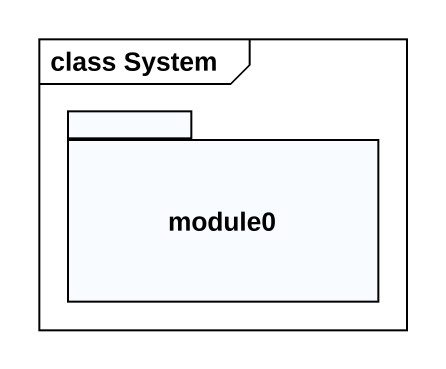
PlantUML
@startuml
mainframe class System
package module0 {
}
@enduml
